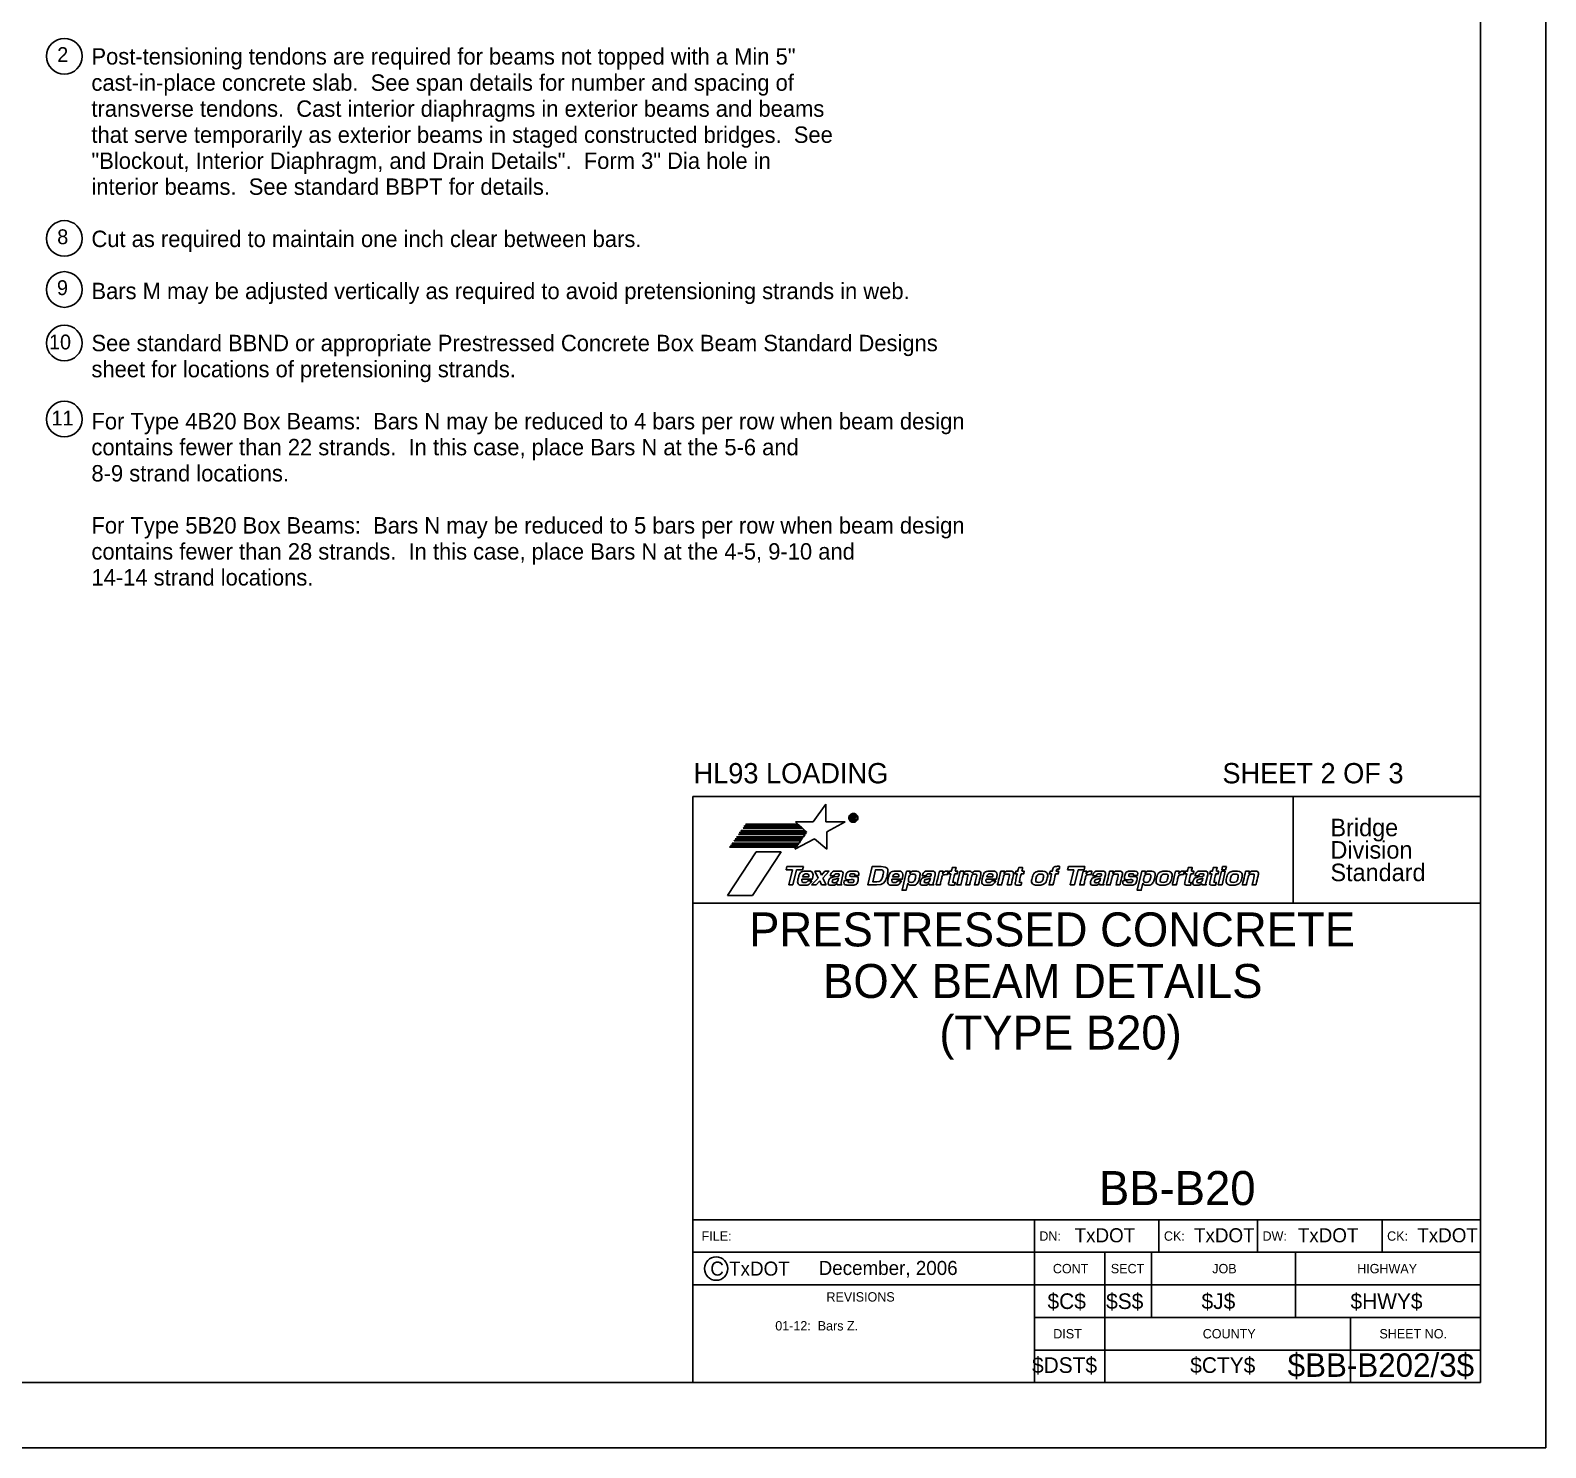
# Model space of a CAD drawing. Extents: x 1000 to 1069, y 1000 to 1045.
# Drawn here: x 1057.36 to 1069, y 1000 to 1010.88 of the extents above; entities that cross this region are included whole.
import ezdxf

# ---------------------------------------------------------------- set-up
doc = ezdxf.new("R2010")
doc.units = 0
for name, color, linetype in [('D_SHEET', 7, 'Continuous'), ('D_SHEET_NUM_CODE', 7, 'Continuous'), ('D_SHEET_TXT_SUB_CODE', 7, 'Continuous'), ('Working Level 1', 7, 'Continuous')]:
    doc.layers.add(name, color=color, linetype=linetype)

msp = doc.modelspace()

# ---------------------------------------------------------------- linework, layer by layer
at = {"layer": 'D_SHEET'}
for p, q in [((1069, 1000), (1069, 1022)), ((1068.5, 1000.5), (1068.5, 1021.5)), ((1062.45, 1000.5), (1062.45, 1005)), ((1062.45, 1005), (1068.5, 1005)), ((1067.061, 1004.18), (1067.061, 1005)), ((1063.47, 1004.94), (1063.373, 1004.805)), ((1063.47, 1004.805), (1063.47, 1004.94)), ((1062.838, 1004.76), (1062.836, 1004.758)), ((1063.287, 1004.76), (1062.838, 1004.76)), ((1062.847, 1004.774), (1062.845, 1004.771)), ((1062.845, 1004.771), (1063.278, 1004.769)), ((1063.272, 1004.774), (1062.847, 1004.774)), ((1062.857, 1004.788), (1062.855, 1004.785)), ((1062.855, 1004.785), (1063.262, 1004.783)), ((1063.256, 1004.788), (1062.857, 1004.788)), ((1063.373, 1004.805), (1063.238, 1004.805)), ((1063.238, 1004.805), (1063.256, 1004.788)), ((1063.256, 1004.788), (1063.256, 1004.788)), ((1063.262, 1004.783), (1063.272, 1004.774)), ((1063.272, 1004.774), (1063.272, 1004.774)), ((1063.278, 1004.769), (1063.287, 1004.76)), ((1063.62, 1004.805), (1063.47, 1004.805)), ((1063.478, 1004.728), (1063.62, 1004.805)), ((1063.698, 1004.824), (1063.698, 1004.82)), ((1062.768, 1004.663), (1062.766, 1004.66)), ((1062.766, 1004.66), (1063.276, 1004.657)), ((1063.28, 1004.663), (1062.768, 1004.663)), ((1062.777, 1004.676), (1062.776, 1004.674)), ((1062.776, 1004.674), (1063.286, 1004.672)), ((1063.29, 1004.677), (1062.777, 1004.676)), ((1062.787, 1004.69), (1062.786, 1004.688)), ((1062.786, 1004.688), (1063.296, 1004.686)), ((1063.299, 1004.691), (1062.787, 1004.69)), ((1062.803, 1004.712), (1062.801, 1004.709)), ((1062.801, 1004.709), (1063.309, 1004.706)), ((1063.313, 1004.711), (1062.803, 1004.712)), ((1062.803, 1004.712), (1062.803, 1004.712)), ((1062.812, 1004.725), (1062.811, 1004.722)), ((1062.811, 1004.722), (1063.319, 1004.72)), ((1063.323, 1004.726), (1062.812, 1004.725)), ((1062.822, 1004.738), (1062.82, 1004.736)), ((1062.82, 1004.736), (1063.317, 1004.734)), ((1063.311, 1004.74), (1062.822, 1004.738)), ((1062.836, 1004.758), (1063.294, 1004.755)), ((1063.234, 1004.596), (1063.384, 1004.676)), ((1063.276, 1004.657), (1063.266, 1004.642)), ((1063.286, 1004.672), (1063.28, 1004.663)), ((1063.296, 1004.686), (1063.29, 1004.677)), ((1063.294, 1004.755), (1063.311, 1004.74)), ((1063.309, 1004.706), (1063.299, 1004.691)), ((1063.311, 1004.74), (1063.311, 1004.74)), ((1063.319, 1004.72), (1063.313, 1004.711)), ((1063.317, 1004.734), (1063.317, 1004.734)), ((1063.317, 1004.734), (1063.324, 1004.728)), ((1063.324, 1004.728), (1063.323, 1004.726)), ((1063.384, 1004.676), (1063.478, 1004.596)), ((1063.478, 1004.596), (1063.478, 1004.728)), ((1062.716, 1004.24), (1062.937, 1004.576)), ((1062.733, 1004.614), (1062.731, 1004.612)), ((1062.731, 1004.612), (1063.243, 1004.609)), ((1063.247, 1004.614), (1062.733, 1004.614)), ((1062.742, 1004.627), (1062.741, 1004.625)), ((1062.741, 1004.625), (1063.253, 1004.623)), ((1063.256, 1004.628), (1062.742, 1004.627)), ((1062.753, 1004.641), (1062.751, 1004.639)), ((1062.751, 1004.639), (1063.262, 1004.637)), ((1063.266, 1004.642), (1062.753, 1004.641)), ((1063.128, 1004.576), (1062.907, 1004.24)), ((1062.937, 1004.576), (1063.128, 1004.576)), ((1063.243, 1004.609), (1063.234, 1004.596)), ((1063.243, 1004.609), (1063.243, 1004.609)), ((1063.253, 1004.623), (1063.247, 1004.614)), ((1063.262, 1004.637), (1063.256, 1004.628)), ((1063.256, 1004.628), (1063.256, 1004.628)), ((1063.262, 1004.637), (1063.262, 1004.637)), ((1063.266, 1004.642), (1063.266, 1004.642)), ((1063.167, 1004.437), (1063.173, 1004.462)), ((1063.214, 1004.437), (1063.167, 1004.437)), ((1063.173, 1004.462), (1063.299, 1004.462)), ((1063.187, 1004.321), (1063.214, 1004.437)), ((1063.246, 1004.437), (1063.219, 1004.321)), ((1063.293, 1004.437), (1063.246, 1004.437)), ((1063.299, 1004.462), (1063.293, 1004.437)), ((1063.413, 1004.374), (1063.387, 1004.426)), ((1063.387, 1004.426), (1063.424, 1004.426)), ((1063.424, 1004.426), (1063.437, 1004.395)), ((1063.437, 1004.395), (1063.463, 1004.426)), ((1063.498, 1004.426), (1063.449, 1004.374)), ((1063.463, 1004.426), (1063.498, 1004.426)), ((1065.328, 1004.437), (1065.334, 1004.462)), ((1065.375, 1004.437), (1065.328, 1004.437)), ((1065.334, 1004.462), (1065.461, 1004.462)), ((1065.348, 1004.321), (1065.375, 1004.437)), ((1065.408, 1004.437), (1065.381, 1004.321)), ((1065.455, 1004.437), (1065.408, 1004.437)), ((1065.461, 1004.462), (1065.455, 1004.437)), ((1066.485, 1004.321), (1066.509, 1004.426)), ((1066.509, 1004.426), (1066.539, 1004.426)), ((1066.512, 1004.438), (1066.518, 1004.463)), ((1066.542, 1004.438), (1066.512, 1004.438)), ((1066.539, 1004.426), (1066.515, 1004.321)), ((1066.518, 1004.463), (1066.548, 1004.463)), ((1066.548, 1004.463), (1066.542, 1004.438)), ((1063.219, 1004.321), (1063.187, 1004.321)), ((1063.293, 1004.384), (1063.34, 1004.384)), ((1063.332, 1004.352), (1063.363, 1004.352)), ((1063.361, 1004.321), (1063.413, 1004.374)), ((1063.398, 1004.321), (1063.361, 1004.321)), ((1063.425, 1004.352), (1063.398, 1004.321)), ((1063.438, 1004.321), (1063.425, 1004.352)), ((1063.475, 1004.321), (1063.438, 1004.321)), ((1063.449, 1004.374), (1063.475, 1004.321)), ((1063.534, 1004.392), (1063.505, 1004.392)), ((1063.532, 1004.382), (1063.56, 1004.386)), ((1063.565, 1004.358), (1063.568, 1004.372)), ((1063.603, 1004.398), (1063.59, 1004.341)), ((1063.984, 1004.384), (1064.031, 1004.384)), ((1064.022, 1004.352), (1064.053, 1004.352)), ((1064.241, 1004.392), (1064.212, 1004.392)), ((1064.239, 1004.382), (1064.267, 1004.386)), ((1064.271, 1004.358), (1064.275, 1004.372)), ((1064.31, 1004.398), (1064.297, 1004.341)), ((1064.707, 1004.384), (1064.754, 1004.384)), ((1064.745, 1004.352), (1064.777, 1004.352)), ((1065.381, 1004.321), (1065.348, 1004.321)), ((1065.548, 1004.392), (1065.519, 1004.392)), ((1065.546, 1004.382), (1065.574, 1004.386)), ((1065.579, 1004.358), (1065.582, 1004.372)), ((1065.618, 1004.398), (1065.604, 1004.341)), ((1066.334, 1004.392), (1066.305, 1004.392)), ((1066.332, 1004.382), (1066.361, 1004.386)), ((1066.365, 1004.358), (1066.368, 1004.372)), ((1066.404, 1004.398), (1066.39, 1004.341)), ((1066.515, 1004.321), (1066.485, 1004.321)), ((1062.45, 1004.18), (1068.5, 1004.18)), ((1062.907, 1004.24), (1062.716, 1004.24)), ((1068.5, 1001.75), (1062.45, 1001.75)), ((1065.073, 1000.5), (1065.073, 1001.75)), ((1066.03, 1001.5), (1066.03, 1001.75)), ((1066.786, 1001.5), (1066.786, 1001.75)), ((1067.744, 1001.5), (1067.744, 1001.75)), ((1068.5, 1001.5), (1062.45, 1001.5)), ((1065.613, 1000.5), (1065.613, 1001.5)), ((1065.973, 1001), (1065.973, 1001.5)), ((1067.078, 1001), (1067.078, 1001.5)), ((1068.5, 1001.25), (1062.45, 1001.25)), ((1068.5, 1001), (1065.073, 1001)), ((1067.502, 1000.5), (1067.502, 1001)), ((1068.5, 1000.75), (1065.073, 1000.75)), ((1037, 1000.5), (1068.5, 1000.5)), ((1035, 1000), (1069, 1000))]:
    msp.add_line(p, q, dxfattribs=at)
for points in [[(1063.682, 1004.83), (1063.68, 1004.83), (1063.678, 1004.83), (1063.678, 1004.817), (1063.668, 1004.817), (1063.668, 1004.854)], [(1063.68, 1004.848), (1063.678, 1004.848), (1063.678, 1004.837), (1063.682, 1004.837)], [(1063.699, 1004.818), (1063.699, 1004.817), (1063.69, 1004.817)], [(1063.861, 1004.321), (1063.794, 1004.321), (1063.827, 1004.462), (1063.896, 1004.462)], [(1063.884, 1004.438), (1063.853, 1004.438), (1063.832, 1004.345), (1063.863, 1004.345)], [(1064.101, 1004.334), (1064.1, 1004.334), (1064.087, 1004.28), (1064.057, 1004.28), (1064.091, 1004.426), (1064.12, 1004.426), (1064.117, 1004.41), (1064.117, 1004.41)], [(1065.907, 1004.334), (1065.906, 1004.334), (1065.894, 1004.28), (1065.863, 1004.28), (1065.897, 1004.426), (1065.926, 1004.426), (1065.923, 1004.41), (1065.923, 1004.41)], [(1063.369, 1004.371), (1063.367, 1004.366), (1063.288, 1004.366)], [(1063.593, 1004.325), (1063.592, 1004.321), (1063.559, 1004.321)], [(1064.059, 1004.371), (1064.058, 1004.366), (1063.979, 1004.366)], [(1064.3, 1004.325), (1064.299, 1004.321), (1064.266, 1004.321)], [(1064.782, 1004.371), (1064.781, 1004.366), (1064.702, 1004.366)], [(1065.607, 1004.325), (1065.606, 1004.321), (1065.574, 1004.321)], [(1066.393, 1004.325), (1066.392, 1004.321), (1066.36, 1004.321)]]:
    msp.add_lwpolyline(points, dxfattribs=at)
msp.add_ellipse((1062.629, 1001.375), major_axis=(0.0897, 0), ratio=0.999082, dxfattribs=at)
for points, degree in [([(1063.707, 1004.812), (1063.7, 1004.805), (1063.692, 1004.802), (1063.683, 1004.802), (1063.674, 1004.802), (1063.666, 1004.805), (1063.659, 1004.812), (1063.653, 1004.818), (1063.649, 1004.826), (1063.649, 1004.836), (1063.649, 1004.846), (1063.653, 1004.854), (1063.66, 1004.86), (1063.662, 1004.862), (1063.664, 1004.864), (1063.666, 1004.865)], 3), ([(1063.663, 1004.855), (1063.658, 1004.85), (1063.655, 1004.843), (1063.655, 1004.836), (1063.655, 1004.828), (1063.658, 1004.821), (1063.663, 1004.816), (1063.669, 1004.81), (1063.675, 1004.808), (1063.683, 1004.808), (1063.691, 1004.808), (1063.697, 1004.81), (1063.703, 1004.816), (1063.708, 1004.821), (1063.711, 1004.828), (1063.711, 1004.836), (1063.711, 1004.843), (1063.708, 1004.85), (1063.703, 1004.855), (1063.697, 1004.861), (1063.691, 1004.864), (1063.683, 1004.864), (1063.675, 1004.864), (1063.669, 1004.861), (1063.663, 1004.855)], 3), ([(1063.666, 1004.865), (1063.671, 1004.868), (1063.677, 1004.87), (1063.683, 1004.87), (1063.692, 1004.87), (1063.7, 1004.866), (1063.707, 1004.86), (1063.714, 1004.853), (1063.717, 1004.845), (1063.717, 1004.836), (1063.717, 1004.826), (1063.713, 1004.818), (1063.707, 1004.812)], 3), ([(1063.668, 1004.854), (1063.671, 1004.854), (1063.674, 1004.854), (1063.679, 1004.854), (1063.683, 1004.854), (1063.686, 1004.854), (1063.686, 1004.854), (1063.689, 1004.854), (1063.692, 1004.853), (1063.694, 1004.852), (1063.697, 1004.851), (1063.699, 1004.848), (1063.699, 1004.843), (1063.699, 1004.84), (1063.698, 1004.838), (1063.696, 1004.837), (1063.694, 1004.835), (1063.692, 1004.834), (1063.69, 1004.834)], 3), ([(1063.686, 1004.847), (1063.685, 1004.848), (1063.683, 1004.848), (1063.68, 1004.848)], 2), ([(1063.682, 1004.837), (1063.684, 1004.837), (1063.686, 1004.837), (1063.687, 1004.838), (1063.689, 1004.839), (1063.689, 1004.841), (1063.689, 1004.843), (1063.689, 1004.845), (1063.688, 1004.846), (1063.686, 1004.847)], 3), ([(1063.69, 1004.817), (1063.689, 1004.818), (1063.689, 1004.82), (1063.689, 1004.822), (1063.689, 1004.824), (1063.689, 1004.826), (1063.688, 1004.827), (1063.688, 1004.828), (1063.687, 1004.829), (1063.686, 1004.83), (1063.685, 1004.83), (1063.684, 1004.83), (1063.682, 1004.83)], 3), ([(1063.69, 1004.834), (1063.692, 1004.834), (1063.694, 1004.833), (1063.695, 1004.832), (1063.697, 1004.83), (1063.698, 1004.827), (1063.698, 1004.824)], 3), ([(1063.698, 1004.82), (1063.698, 1004.82), (1063.698, 1004.82), (1063.698, 1004.819), (1063.698, 1004.819), (1063.699, 1004.818), (1063.699, 1004.818)], 3), ([(1063.363, 1004.352), (1063.349, 1004.326), (1063.324, 1004.318), (1063.304, 1004.318), (1063.272, 1004.318), (1063.25, 1004.332), (1063.26, 1004.375), (1063.263, 1004.388), (1063.278, 1004.428), (1063.328, 1004.428), (1063.351, 1004.428), (1063.38, 1004.418), (1063.369, 1004.371)], 3), ([(1063.505, 1004.392), (1063.516, 1004.424), (1063.541, 1004.428), (1063.565, 1004.428), (1063.581, 1004.428), (1063.609, 1004.424), (1063.603, 1004.398)], 3), ([(1063.694, 1004.394), (1063.694, 1004.4), (1063.694, 1004.407), (1063.677, 1004.407), (1063.661, 1004.407), (1063.657, 1004.402), (1063.656, 1004.397), (1063.652, 1004.381), (1063.727, 1004.393), (1063.718, 1004.354), (1063.711, 1004.324), (1063.677, 1004.318), (1063.659, 1004.318), (1063.633, 1004.318), (1063.607, 1004.326), (1063.612, 1004.354), (1063.612, 1004.354), (1063.643, 1004.354), (1063.643, 1004.354), (1063.641, 1004.345), (1063.646, 1004.339), (1063.665, 1004.339), (1063.681, 1004.339), (1063.686, 1004.346), (1063.687, 1004.35), (1063.691, 1004.367), (1063.616, 1004.354), (1063.625, 1004.393), (1063.629, 1004.409), (1063.644, 1004.428), (1063.68, 1004.428), (1063.703, 1004.428), (1063.728, 1004.423), (1063.724, 1004.394), (1063.724, 1004.394), (1063.694, 1004.394), (1063.694, 1004.394)], 3), ([(1063.896, 1004.462), (1063.948, 1004.462), (1063.949, 1004.422), (1063.943, 1004.395), (1063.936, 1004.365), (1063.913, 1004.321), (1063.861, 1004.321)], 3), ([(1063.863, 1004.345), (1063.89, 1004.345), (1063.904, 1004.369), (1063.909, 1004.393), (1063.919, 1004.434), (1063.898, 1004.438), (1063.884, 1004.438)], 3), ([(1064.053, 1004.352), (1064.04, 1004.326), (1064.015, 1004.318), (1063.995, 1004.318), (1063.963, 1004.318), (1063.941, 1004.332), (1063.951, 1004.375), (1063.954, 1004.388), (1063.968, 1004.428), (1064.019, 1004.428), (1064.041, 1004.428), (1064.07, 1004.418), (1064.059, 1004.371)], 3), ([(1064.117, 1004.41), (1064.125, 1004.419), (1064.135, 1004.428), (1064.156, 1004.428), (1064.181, 1004.428), (1064.199, 1004.411), (1064.191, 1004.374), (1064.184, 1004.346), (1064.163, 1004.318), (1064.129, 1004.318), (1064.108, 1004.318), (1064.103, 1004.329), (1064.101, 1004.334)], 3), ([(1064.212, 1004.392), (1064.222, 1004.424), (1064.248, 1004.428), (1064.272, 1004.428), (1064.288, 1004.428), (1064.316, 1004.424), (1064.31, 1004.398)], 3), ([(1064.343, 1004.426), (1064.343, 1004.426), (1064.372, 1004.426), (1064.372, 1004.426), (1064.372, 1004.426), (1064.368, 1004.407), (1064.368, 1004.407), (1064.368, 1004.407), (1064.368, 1004.407), (1064.368, 1004.407), (1064.377, 1004.418), (1064.386, 1004.428), (1064.405, 1004.428), (1064.407, 1004.428), (1064.409, 1004.428), (1064.411, 1004.428), (1064.411, 1004.428), (1064.404, 1004.4), (1064.404, 1004.4), (1064.402, 1004.4), (1064.398, 1004.4), (1064.396, 1004.4), (1064.372, 1004.4), (1064.364, 1004.387), (1064.362, 1004.375), (1064.362, 1004.375), (1064.349, 1004.321), (1064.349, 1004.321), (1064.349, 1004.321), (1064.319, 1004.321), (1064.319, 1004.321), (1064.319, 1004.321), (1064.343, 1004.426), (1064.343, 1004.426)], 3), ([(1064.465, 1004.426), (1064.465, 1004.426), (1064.484, 1004.426), (1064.484, 1004.426), (1064.484, 1004.426), (1064.48, 1004.406), (1064.48, 1004.406), (1064.48, 1004.406), (1064.461, 1004.406), (1064.461, 1004.406), (1064.461, 1004.406), (1064.448, 1004.349), (1064.448, 1004.349), (1064.446, 1004.343), (1064.446, 1004.341), (1064.458, 1004.341), (1064.46, 1004.341), (1064.462, 1004.341), (1064.465, 1004.341), (1064.465, 1004.341), (1064.46, 1004.32), (1064.46, 1004.32), (1064.455, 1004.32), (1064.45, 1004.32), (1064.445, 1004.32), (1064.445, 1004.32), (1064.441, 1004.32), (1064.441, 1004.32), (1064.415, 1004.32), (1064.413, 1004.329), (1064.416, 1004.342), (1064.416, 1004.342), (1064.431, 1004.406), (1064.431, 1004.406), (1064.431, 1004.406), (1064.415, 1004.406), (1064.415, 1004.406), (1064.415, 1004.406), (1064.42, 1004.426), (1064.42, 1004.426), (1064.42, 1004.426), (1064.435, 1004.426), (1064.435, 1004.426), (1064.435, 1004.426), (1064.442, 1004.454), (1064.442, 1004.454), (1064.442, 1004.454), (1064.472, 1004.454), (1064.472, 1004.454), (1064.472, 1004.454), (1064.465, 1004.426), (1064.465, 1004.426)], 3), ([(1064.643, 1004.321), (1064.643, 1004.321), (1064.613, 1004.321), (1064.613, 1004.321), (1064.613, 1004.321), (1064.628, 1004.384), (1064.628, 1004.384), (1064.632, 1004.4), (1064.625, 1004.405), (1064.616, 1004.405), (1064.601, 1004.405), (1064.594, 1004.396), (1064.591, 1004.384), (1064.591, 1004.384), (1064.576, 1004.321), (1064.576, 1004.321), (1064.576, 1004.321), (1064.546, 1004.321), (1064.546, 1004.321), (1064.546, 1004.321), (1064.56, 1004.384), (1064.56, 1004.384), (1064.563, 1004.393), (1064.565, 1004.405), (1064.547, 1004.405), (1064.533, 1004.405), (1064.526, 1004.396), (1064.524, 1004.385), (1064.524, 1004.385), (1064.509, 1004.321), (1064.509, 1004.321), (1064.509, 1004.321), (1064.478, 1004.321), (1064.478, 1004.321), (1064.478, 1004.321), (1064.503, 1004.426), (1064.503, 1004.426), (1064.503, 1004.426), (1064.532, 1004.426), (1064.532, 1004.426), (1064.532, 1004.426), (1064.528, 1004.41), (1064.528, 1004.41), (1064.528, 1004.41), (1064.529, 1004.41), (1064.529, 1004.41), (1064.534, 1004.417), (1064.545, 1004.428), (1064.566, 1004.428), (1064.582, 1004.428), (1064.589, 1004.423), (1064.594, 1004.412), (1064.599, 1004.417), (1064.61, 1004.428), (1064.628, 1004.428), (1064.651, 1004.428), (1064.666, 1004.416), (1064.66, 1004.393), (1064.66, 1004.393), (1064.643, 1004.321), (1064.643, 1004.321)], 3), ([(1064.777, 1004.352), (1064.763, 1004.326), (1064.738, 1004.318), (1064.718, 1004.318), (1064.686, 1004.318), (1064.664, 1004.332), (1064.674, 1004.375), (1064.677, 1004.388), (1064.691, 1004.428), (1064.742, 1004.428), (1064.764, 1004.428), (1064.794, 1004.418), (1064.782, 1004.371)], 3), ([(1064.895, 1004.321), (1064.895, 1004.321), (1064.864, 1004.321), (1064.864, 1004.321), (1064.864, 1004.321), (1064.879, 1004.384), (1064.879, 1004.384), (1064.881, 1004.392), (1064.883, 1004.405), (1064.864, 1004.405), (1064.851, 1004.405), (1064.838, 1004.397), (1064.835, 1004.381), (1064.835, 1004.381), (1064.821, 1004.321), (1064.821, 1004.321), (1064.821, 1004.321), (1064.79, 1004.321), (1064.79, 1004.321), (1064.79, 1004.321), (1064.815, 1004.426), (1064.815, 1004.426), (1064.815, 1004.426), (1064.844, 1004.426), (1064.844, 1004.426), (1064.844, 1004.426), (1064.84, 1004.41), (1064.84, 1004.41), (1064.84, 1004.41), (1064.841, 1004.41), (1064.841, 1004.41), (1064.846, 1004.416), (1064.858, 1004.428), (1064.88, 1004.428), (1064.902, 1004.428), (1064.917, 1004.416), (1064.911, 1004.393), (1064.911, 1004.393), (1064.895, 1004.321), (1064.895, 1004.321)], 3), ([(1064.976, 1004.426), (1064.976, 1004.426), (1064.995, 1004.426), (1064.995, 1004.426), (1064.995, 1004.426), (1064.991, 1004.406), (1064.991, 1004.406), (1064.991, 1004.406), (1064.972, 1004.406), (1064.972, 1004.406), (1064.972, 1004.406), (1064.958, 1004.349), (1064.958, 1004.349), (1064.957, 1004.343), (1064.957, 1004.341), (1064.969, 1004.341), (1064.971, 1004.341), (1064.973, 1004.341), (1064.975, 1004.341), (1064.975, 1004.341), (1064.971, 1004.32), (1064.971, 1004.32), (1064.966, 1004.32), (1064.961, 1004.32), (1064.956, 1004.32), (1064.956, 1004.32), (1064.952, 1004.32), (1064.952, 1004.32), (1064.926, 1004.32), (1064.923, 1004.329), (1064.927, 1004.342), (1064.927, 1004.342), (1064.941, 1004.406), (1064.941, 1004.406), (1064.941, 1004.406), (1064.926, 1004.406), (1064.926, 1004.406), (1064.926, 1004.406), (1064.93, 1004.426), (1064.93, 1004.426), (1064.93, 1004.426), (1064.946, 1004.426), (1064.946, 1004.426), (1064.946, 1004.426), (1064.953, 1004.454), (1064.953, 1004.454), (1064.953, 1004.454), (1064.983, 1004.454), (1064.983, 1004.454), (1064.983, 1004.454), (1064.976, 1004.426), (1064.976, 1004.426)], 3), ([(1065.101, 1004.318), (1065.07, 1004.318), (1065.046, 1004.335), (1065.055, 1004.373), (1065.064, 1004.411), (1065.096, 1004.428), (1065.126, 1004.428), (1065.131, 1004.428), (1065.135, 1004.428), (1065.139, 1004.427)], 3), ([(1065.139, 1004.427), (1065.163, 1004.423), (1065.18, 1004.406), (1065.172, 1004.373), (1065.164, 1004.335), (1065.132, 1004.318), (1065.101, 1004.318)], 3), ([(1065.216, 1004.321), (1065.216, 1004.321), (1065.186, 1004.321), (1065.186, 1004.321), (1065.186, 1004.321), (1065.206, 1004.406), (1065.206, 1004.406), (1065.206, 1004.406), (1065.189, 1004.406), (1065.189, 1004.406), (1065.189, 1004.406), (1065.194, 1004.426), (1065.194, 1004.426), (1065.194, 1004.426), (1065.21, 1004.426), (1065.21, 1004.426), (1065.21, 1004.426), (1065.212, 1004.434), (1065.212, 1004.434), (1065.217, 1004.456), (1065.232, 1004.464), (1065.253, 1004.464), (1065.262, 1004.464), (1065.266, 1004.464), (1065.268, 1004.463), (1065.268, 1004.463), (1065.263, 1004.441), (1065.263, 1004.441), (1065.263, 1004.441), (1065.255, 1004.441), (1065.255, 1004.441), (1065.244, 1004.441), (1065.244, 1004.438), (1065.241, 1004.43), (1065.241, 1004.43), (1065.241, 1004.426), (1065.241, 1004.426), (1065.241, 1004.426), (1065.26, 1004.426), (1065.26, 1004.426), (1065.26, 1004.426), (1065.256, 1004.406), (1065.256, 1004.406), (1065.256, 1004.406), (1065.236, 1004.406), (1065.236, 1004.406), (1065.236, 1004.406), (1065.216, 1004.321), (1065.216, 1004.321)], 3), ([(1065.447, 1004.426), (1065.447, 1004.426), (1065.476, 1004.426), (1065.476, 1004.426), (1065.476, 1004.426), (1065.471, 1004.407), (1065.471, 1004.407), (1065.471, 1004.407), (1065.472, 1004.407), (1065.472, 1004.407), (1065.481, 1004.418), (1065.49, 1004.428), (1065.508, 1004.428), (1065.51, 1004.428), (1065.512, 1004.428), (1065.514, 1004.428), (1065.514, 1004.428), (1065.508, 1004.4), (1065.508, 1004.4), (1065.505, 1004.4), (1065.502, 1004.4), (1065.499, 1004.4), (1065.475, 1004.4), (1065.468, 1004.387), (1065.465, 1004.375), (1065.465, 1004.375), (1065.453, 1004.321), (1065.453, 1004.321), (1065.453, 1004.321), (1065.422, 1004.321), (1065.422, 1004.321), (1065.422, 1004.321), (1065.447, 1004.426), (1065.447, 1004.426)], 3), ([(1065.519, 1004.392), (1065.53, 1004.424), (1065.555, 1004.428), (1065.579, 1004.428), (1065.595, 1004.428), (1065.624, 1004.424), (1065.618, 1004.398)], 3), ([(1065.73, 1004.321), (1065.73, 1004.321), (1065.7, 1004.321), (1065.7, 1004.321), (1065.7, 1004.321), (1065.715, 1004.384), (1065.715, 1004.384), (1065.717, 1004.392), (1065.719, 1004.405), (1065.7, 1004.405), (1065.686, 1004.405), (1065.674, 1004.397), (1065.67, 1004.381), (1065.67, 1004.381), (1065.656, 1004.321), (1065.656, 1004.321), (1065.656, 1004.321), (1065.626, 1004.321), (1065.626, 1004.321), (1065.626, 1004.321), (1065.651, 1004.426), (1065.651, 1004.426), (1065.651, 1004.426), (1065.68, 1004.426), (1065.68, 1004.426), (1065.68, 1004.426), (1065.676, 1004.41), (1065.676, 1004.41), (1065.676, 1004.41), (1065.676, 1004.41), (1065.676, 1004.41), (1065.682, 1004.416), (1065.693, 1004.428), (1065.715, 1004.428), (1065.738, 1004.428), (1065.752, 1004.416), (1065.747, 1004.393), (1065.747, 1004.393), (1065.73, 1004.321), (1065.73, 1004.321)], 3), ([(1065.836, 1004.394), (1065.836, 1004.4), (1065.835, 1004.407), (1065.819, 1004.407), (1065.802, 1004.407), (1065.799, 1004.402), (1065.798, 1004.397), (1065.794, 1004.381), (1065.869, 1004.393), (1065.86, 1004.354), (1065.852, 1004.324), (1065.819, 1004.318), (1065.801, 1004.318), (1065.775, 1004.318), (1065.748, 1004.326), (1065.754, 1004.354), (1065.754, 1004.354), (1065.785, 1004.354), (1065.785, 1004.354), (1065.783, 1004.345), (1065.787, 1004.339), (1065.806, 1004.339), (1065.822, 1004.339), (1065.827, 1004.346), (1065.828, 1004.35), (1065.832, 1004.367), (1065.758, 1004.354), (1065.767, 1004.393), (1065.771, 1004.409), (1065.786, 1004.428), (1065.822, 1004.428), (1065.844, 1004.428), (1065.87, 1004.423), (1065.865, 1004.394), (1065.865, 1004.394), (1065.836, 1004.394), (1065.836, 1004.394)], 3), ([(1065.923, 1004.41), (1065.931, 1004.419), (1065.941, 1004.428), (1065.962, 1004.428), (1065.987, 1004.428), (1066.005, 1004.411), (1065.997, 1004.374), (1065.99, 1004.346), (1065.969, 1004.318), (1065.935, 1004.318), (1065.914, 1004.318), (1065.909, 1004.329), (1065.907, 1004.334)], 3), ([(1066.057, 1004.318), (1066.026, 1004.318), (1066.002, 1004.335), (1066.011, 1004.373), (1066.02, 1004.411), (1066.052, 1004.428), (1066.082, 1004.428), (1066.087, 1004.428), (1066.091, 1004.428), (1066.095, 1004.427)], 3), ([(1066.095, 1004.427), (1066.119, 1004.423), (1066.136, 1004.406), (1066.128, 1004.373), (1066.12, 1004.335), (1066.088, 1004.318), (1066.057, 1004.318)], 3), ([(1066.157, 1004.426), (1066.157, 1004.426), (1066.186, 1004.426), (1066.186, 1004.426), (1066.186, 1004.426), (1066.182, 1004.407), (1066.182, 1004.407), (1066.182, 1004.407), (1066.182, 1004.407), (1066.182, 1004.407), (1066.191, 1004.418), (1066.2, 1004.428), (1066.219, 1004.428), (1066.221, 1004.428), (1066.222, 1004.428), (1066.224, 1004.428), (1066.224, 1004.428), (1066.218, 1004.4), (1066.218, 1004.4), (1066.215, 1004.4), (1066.212, 1004.4), (1066.209, 1004.4), (1066.186, 1004.4), (1066.178, 1004.387), (1066.175, 1004.375), (1066.175, 1004.375), (1066.163, 1004.321), (1066.163, 1004.321), (1066.163, 1004.321), (1066.132, 1004.321), (1066.132, 1004.321), (1066.132, 1004.321), (1066.157, 1004.426), (1066.157, 1004.426)], 3), ([(1066.279, 1004.426), (1066.279, 1004.426), (1066.298, 1004.426), (1066.298, 1004.426), (1066.298, 1004.426), (1066.293, 1004.406), (1066.293, 1004.406), (1066.293, 1004.406), (1066.275, 1004.406), (1066.275, 1004.406), (1066.275, 1004.406), (1066.261, 1004.349), (1066.261, 1004.349), (1066.26, 1004.343), (1066.26, 1004.341), (1066.272, 1004.341), (1066.274, 1004.341), (1066.276, 1004.341), (1066.278, 1004.341), (1066.278, 1004.341), (1066.273, 1004.32), (1066.273, 1004.32), (1066.269, 1004.32), (1066.264, 1004.32), (1066.259, 1004.32), (1066.259, 1004.32), (1066.255, 1004.32), (1066.255, 1004.32), (1066.229, 1004.32), (1066.226, 1004.329), (1066.229, 1004.342), (1066.229, 1004.342), (1066.244, 1004.406), (1066.244, 1004.406), (1066.244, 1004.406), (1066.229, 1004.406), (1066.229, 1004.406), (1066.229, 1004.406), (1066.233, 1004.426), (1066.233, 1004.426), (1066.233, 1004.426), (1066.249, 1004.426), (1066.249, 1004.426), (1066.249, 1004.426), (1066.255, 1004.454), (1066.255, 1004.454), (1066.255, 1004.454), (1066.286, 1004.454), (1066.286, 1004.454), (1066.286, 1004.454), (1066.279, 1004.426), (1066.279, 1004.426)], 3), ([(1066.305, 1004.392), (1066.316, 1004.424), (1066.341, 1004.428), (1066.365, 1004.428), (1066.381, 1004.428), (1066.41, 1004.424), (1066.404, 1004.398)], 3), ([(1066.471, 1004.426), (1066.471, 1004.426), (1066.489, 1004.426), (1066.489, 1004.426), (1066.489, 1004.426), (1066.485, 1004.406), (1066.485, 1004.406), (1066.485, 1004.406), (1066.466, 1004.406), (1066.466, 1004.406), (1066.466, 1004.406), (1066.453, 1004.349), (1066.453, 1004.349), (1066.451, 1004.343), (1066.451, 1004.341), (1066.463, 1004.341), (1066.465, 1004.341), (1066.467, 1004.341), (1066.47, 1004.341), (1066.47, 1004.341), (1066.465, 1004.32), (1066.465, 1004.32), (1066.46, 1004.32), (1066.455, 1004.32), (1066.45, 1004.32), (1066.45, 1004.32), (1066.447, 1004.32), (1066.447, 1004.32), (1066.42, 1004.32), (1066.418, 1004.329), (1066.421, 1004.342), (1066.421, 1004.342), (1066.436, 1004.406), (1066.436, 1004.406), (1066.436, 1004.406), (1066.42, 1004.406), (1066.42, 1004.406), (1066.42, 1004.406), (1066.425, 1004.426), (1066.425, 1004.426), (1066.425, 1004.426), (1066.44, 1004.426), (1066.44, 1004.426), (1066.44, 1004.426), (1066.447, 1004.454), (1066.447, 1004.454), (1066.447, 1004.454), (1066.477, 1004.454), (1066.477, 1004.454), (1066.477, 1004.454), (1066.471, 1004.426), (1066.471, 1004.426)], 3), ([(1066.595, 1004.318), (1066.564, 1004.318), (1066.54, 1004.335), (1066.549, 1004.373), (1066.558, 1004.411), (1066.59, 1004.428), (1066.621, 1004.428), (1066.625, 1004.428), (1066.629, 1004.428), (1066.633, 1004.427)], 3), ([(1066.633, 1004.427), (1066.658, 1004.423), (1066.674, 1004.406), (1066.667, 1004.373), (1066.658, 1004.335), (1066.626, 1004.318), (1066.595, 1004.318)], 3), ([(1066.775, 1004.321), (1066.775, 1004.321), (1066.745, 1004.321), (1066.745, 1004.321), (1066.745, 1004.321), (1066.76, 1004.384), (1066.76, 1004.384), (1066.761, 1004.392), (1066.764, 1004.405), (1066.745, 1004.405), (1066.731, 1004.405), (1066.719, 1004.397), (1066.715, 1004.381), (1066.715, 1004.381), (1066.701, 1004.321), (1066.701, 1004.321), (1066.701, 1004.321), (1066.671, 1004.321), (1066.671, 1004.321), (1066.671, 1004.321), (1066.695, 1004.426), (1066.695, 1004.426), (1066.695, 1004.426), (1066.724, 1004.426), (1066.724, 1004.426), (1066.724, 1004.426), (1066.721, 1004.41), (1066.721, 1004.41), (1066.721, 1004.41), (1066.721, 1004.41), (1066.721, 1004.41), (1066.727, 1004.416), (1066.738, 1004.428), (1066.76, 1004.428), (1066.783, 1004.428), (1066.797, 1004.416), (1066.792, 1004.393), (1066.792, 1004.393), (1066.775, 1004.321), (1066.775, 1004.321)], 3), ([(1063.288, 1004.366), (1063.287, 1004.358), (1063.285, 1004.34), (1063.309, 1004.34), (1063.318, 1004.34), (1063.328, 1004.344), (1063.332, 1004.352)], 3), ([(1063.34, 1004.384), (1063.343, 1004.401), (1063.332, 1004.406), (1063.322, 1004.406), (1063.308, 1004.406), (1063.298, 1004.397), (1063.293, 1004.384)], 3), ([(1063.56, 1004.333), (1063.551, 1004.327), (1063.539, 1004.318), (1063.519, 1004.318), (1063.501, 1004.318), (1063.486, 1004.327), (1063.491, 1004.349), (1063.496, 1004.369), (1063.512, 1004.379), (1063.532, 1004.382)], 3), ([(1063.568, 1004.372), (1063.564, 1004.37), (1063.559, 1004.368), (1063.546, 1004.366), (1063.534, 1004.364), (1063.524, 1004.362), (1063.522, 1004.35), (1063.519, 1004.341), (1063.527, 1004.338), (1063.533, 1004.338), (1063.546, 1004.338), (1063.562, 1004.346), (1063.565, 1004.358)], 3), ([(1063.56, 1004.386), (1063.565, 1004.386), (1063.572, 1004.388), (1063.573, 1004.394), (1063.576, 1004.406), (1063.564, 1004.406), (1063.556, 1004.406), (1063.541, 1004.406), (1063.536, 1004.398), (1063.534, 1004.392)], 3), ([(1063.559, 1004.321), (1063.559, 1004.326), (1063.559, 1004.327), (1063.56, 1004.333)], 2), ([(1063.59, 1004.341), (1063.587, 1004.329), (1063.59, 1004.326), (1063.593, 1004.325)], 2), ([(1063.979, 1004.366), (1063.978, 1004.358), (1063.976, 1004.34), (1064, 1004.34), (1064.009, 1004.34), (1064.018, 1004.344), (1064.022, 1004.352)], 3), ([(1064.031, 1004.384), (1064.033, 1004.401), (1064.023, 1004.406), (1064.013, 1004.406), (1063.999, 1004.406), (1063.989, 1004.397), (1063.984, 1004.384)], 3), ([(1064.127, 1004.341), (1064.146, 1004.341), (1064.156, 1004.36), (1064.159, 1004.372), (1064.163, 1004.389), (1064.16, 1004.404), (1064.141, 1004.404), (1064.12, 1004.404), (1064.111, 1004.388), (1064.107, 1004.371), (1064.104, 1004.355), (1064.108, 1004.341), (1064.127, 1004.341)], 3), ([(1064.266, 1004.333), (1064.258, 1004.327), (1064.246, 1004.318), (1064.226, 1004.318), (1064.208, 1004.318), (1064.193, 1004.327), (1064.198, 1004.349), (1064.203, 1004.369), (1064.219, 1004.379), (1064.239, 1004.382)], 3), ([(1064.275, 1004.372), (1064.271, 1004.37), (1064.266, 1004.368), (1064.253, 1004.366), (1064.241, 1004.364), (1064.231, 1004.362), (1064.228, 1004.35), (1064.226, 1004.341), (1064.234, 1004.338), (1064.24, 1004.338), (1064.253, 1004.338), (1064.268, 1004.346), (1064.271, 1004.358)], 3), ([(1064.267, 1004.386), (1064.272, 1004.386), (1064.278, 1004.388), (1064.28, 1004.394), (1064.283, 1004.406), (1064.271, 1004.406), (1064.263, 1004.406), (1064.248, 1004.406), (1064.243, 1004.398), (1064.241, 1004.392)], 3), ([(1064.266, 1004.321), (1064.266, 1004.326), (1064.266, 1004.327), (1064.266, 1004.333)], 2), ([(1064.297, 1004.341), (1064.294, 1004.329), (1064.297, 1004.326), (1064.3, 1004.325)], 2), ([(1064.702, 1004.366), (1064.701, 1004.358), (1064.699, 1004.34), (1064.723, 1004.34), (1064.732, 1004.34), (1064.741, 1004.344), (1064.745, 1004.352)], 3), ([(1064.754, 1004.384), (1064.757, 1004.401), (1064.746, 1004.406), (1064.736, 1004.406), (1064.722, 1004.406), (1064.712, 1004.397), (1064.707, 1004.384)], 3), ([(1065.121, 1004.405), (1065.098, 1004.405), (1065.089, 1004.387), (1065.086, 1004.373), (1065.083, 1004.36), (1065.083, 1004.341), (1065.106, 1004.341), (1065.13, 1004.341), (1065.138, 1004.36), (1065.141, 1004.373), (1065.144, 1004.387), (1065.144, 1004.405), (1065.121, 1004.405)], 3), ([(1065.574, 1004.333), (1065.565, 1004.327), (1065.553, 1004.318), (1065.533, 1004.318), (1065.516, 1004.318), (1065.5, 1004.327), (1065.505, 1004.349), (1065.51, 1004.369), (1065.526, 1004.379), (1065.546, 1004.382)], 3), ([(1065.582, 1004.372), (1065.578, 1004.37), (1065.573, 1004.368), (1065.56, 1004.366), (1065.548, 1004.364), (1065.538, 1004.362), (1065.536, 1004.35), (1065.533, 1004.341), (1065.541, 1004.338), (1065.547, 1004.338), (1065.56, 1004.338), (1065.576, 1004.346), (1065.579, 1004.358)], 3), ([(1065.574, 1004.386), (1065.579, 1004.386), (1065.586, 1004.388), (1065.587, 1004.394), (1065.59, 1004.406), (1065.578, 1004.406), (1065.57, 1004.406), (1065.555, 1004.406), (1065.55, 1004.398), (1065.548, 1004.392)], 3), ([(1065.574, 1004.321), (1065.573, 1004.326), (1065.573, 1004.327), (1065.574, 1004.333)], 2), ([(1065.604, 1004.341), (1065.601, 1004.329), (1065.604, 1004.326), (1065.607, 1004.325)], 2), ([(1065.933, 1004.341), (1065.953, 1004.341), (1065.962, 1004.36), (1065.965, 1004.372), (1065.969, 1004.389), (1065.966, 1004.404), (1065.947, 1004.404), (1065.926, 1004.404), (1065.917, 1004.388), (1065.913, 1004.371), (1065.91, 1004.355), (1065.914, 1004.341), (1065.933, 1004.341)], 3), ([(1066.077, 1004.405), (1066.054, 1004.405), (1066.045, 1004.387), (1066.042, 1004.373), (1066.039, 1004.36), (1066.039, 1004.341), (1066.062, 1004.341), (1066.085, 1004.341), (1066.094, 1004.36), (1066.097, 1004.373), (1066.1, 1004.387), (1066.1, 1004.405), (1066.077, 1004.405)], 3), ([(1066.36, 1004.333), (1066.351, 1004.327), (1066.34, 1004.318), (1066.319, 1004.318), (1066.302, 1004.318), (1066.286, 1004.327), (1066.291, 1004.349), (1066.296, 1004.369), (1066.313, 1004.379), (1066.332, 1004.382)], 3), ([(1066.368, 1004.372), (1066.364, 1004.37), (1066.359, 1004.368), (1066.346, 1004.366), (1066.334, 1004.364), (1066.324, 1004.362), (1066.322, 1004.35), (1066.319, 1004.341), (1066.327, 1004.338), (1066.333, 1004.338), (1066.346, 1004.338), (1066.362, 1004.346), (1066.365, 1004.358)], 3), ([(1066.361, 1004.386), (1066.365, 1004.386), (1066.372, 1004.388), (1066.373, 1004.394), (1066.376, 1004.406), (1066.364, 1004.406), (1066.356, 1004.406), (1066.341, 1004.406), (1066.336, 1004.398), (1066.334, 1004.392)], 3), ([(1066.36, 1004.321), (1066.359, 1004.326), (1066.359, 1004.327), (1066.36, 1004.333)], 2), ([(1066.39, 1004.341), (1066.387, 1004.329), (1066.39, 1004.326), (1066.393, 1004.325)], 2), ([(1066.615, 1004.405), (1066.592, 1004.405), (1066.583, 1004.387), (1066.58, 1004.373), (1066.577, 1004.36), (1066.577, 1004.341), (1066.6, 1004.341), (1066.624, 1004.341), (1066.633, 1004.36), (1066.636, 1004.373), (1066.639, 1004.387), (1066.639, 1004.405), (1066.615, 1004.405)], 3)]:
    msp.add_open_spline(points, degree=degree, dxfattribs=at)
at = {"layer": 'Working Level 1'}
for centre in [(1057.623, 1010.684), (1057.623, 1009.285), (1057.623, 1008.893), (1057.623, 1008.482), (1057.623, 1007.898)]:
    msp.add_circle(centre, 0.137, dxfattribs=at)

# ---------------------------------------------------------------- texts
at = {"layer": 'D_SHEET'}
for s, height, p in [('Bridge', 0.1345, (1067.347, 1004.695)), ('Division', 0.1345, (1067.347, 1004.523)), ('Standard', 0.1345, (1067.347, 1004.35)), ('FILE:', 0.072, (1062.517, 1001.589)), ('DN:', 0.072, (1065.111, 1001.589)), (' TxDOT ', 0.108, (1065.342, 1001.577)), ('CK:', 0.072, (1066.068, 1001.589)), ('TxDOT', 0.108, (1066.299, 1001.577)), ('DW:', 0.072, (1066.825, 1001.589)), (' TxDOT ', 0.108, (1067.056, 1001.577)), ('CK:', 0.072, (1067.782, 1001.589)), ('TxDOT', 0.108, (1068.014, 1001.577)), ('C TxDOT', 0.108, (1062.584, 1001.321)), ('December, 2006', 0.108, (1063.416, 1001.326)), ('CONT', 0.072, (1065.215, 1001.339)), ('SECT', 0.072, (1065.66, 1001.339)), ('JOB', 0.072, (1066.439, 1001.339)), ('HIGHWAY', 0.072, (1067.552, 1001.339)), ('REVISIONS', 0.072, (1063.476, 1001.122)), ('DIST', 0.072, (1065.218, 1000.839)), ('COUNTY', 0.072, (1066.366, 1000.839)), ('SHEET NO.', 0.072, (1067.723, 1000.839))]:
    msp.add_text(s, height=height, dxfattribs=at).set_placement(p)
at = {"layer": 'D_SHEET_NUM_CODE'}
msp.add_text('$BB-B202/3$', height=0.18, dxfattribs=at).set_placement((1067.018, 1000.544))
at = {"layer": 'D_SHEET_TXT_SUB_CODE'}
for s, p in [('$C$', (1065.174, 1001.065)), ('$S$', (1065.624, 1001.065)), ('$J$', (1066.357, 1001.065)), ('$HWY$', (1067.501, 1001.065)), ('$DST$', (1065.055, 1000.574)), ('$CTY$', (1066.27, 1000.574))]:
    msp.add_text(s, height=0.12, dxfattribs=at).set_placement(p)
at = {"layer": 'Working Level 1'}
for s, height, p in [('2', 0.114, (1057.568, 1010.64)), ('Post-tensioning tendons are required for beams not topped with a Min 5"', 0.126, (1057.831, 1010.62)), ('cast-in-place concrete slab.  See span details for number and spacing of', 0.126, (1057.831, 1010.419)), ('transverse tendons.  Cast interior diaphragms in exterior beams and beams', 0.126, (1057.831, 1010.219)), ('that serve temporarily as exterior beams in staged constructed bridges.  See', 0.126, (1057.831, 1010.019)), ('"Blockout, Interior Diaphragm, and Drain Details".  Form 3" Dia hole in', 0.126, (1057.831, 1009.819)), ('interior beams.  See standard BBPT for details. ', 0.126, (1057.831, 1009.62)), ('8', 0.114, (1057.568, 1009.241)), ('Cut as required to maintain one inch clear between bars.', 0.126, (1057.831, 1009.219)), ('9', 0.114, (1057.566, 1008.85)), ('Bars M may be adjusted vertically as required to avoid pretensioning strands in web.', 0.126, (1057.831, 1008.819)), ('10', 0.1137, (1057.505, 1008.433)), ('See standard BBND or appropriate Prestressed Concrete Box Beam Standard Designs', 0.126, (1057.831, 1008.419)), ('sheet for locations of pretensioning strands.', 0.126, (1057.831, 1008.219)), ('11', 0.1137, (1057.524, 1007.849)), ('For Type 4B20 Box Beams:  Bars N may be reduced to 4 bars per row when beam design', 0.126, (1057.831, 1007.819)), ('contains fewer than 22 strands.  In this case, place Bars N at the 5-6 and', 0.126, (1057.831, 1007.62)), ('8-9 strand locations.', 0.126, (1057.831, 1007.419)), ('For Type 5B20 Box Beams:  Bars N may be reduced to 5 bars per row when beam design', 0.126, (1057.831, 1007.019)), ('contains fewer than 28 strands.  In this case, place Bars N at the 4-5, 9-10 and', 0.126, (1057.831, 1006.819)), ('14-14 strand locations.', 0.126, (1057.831, 1006.62)), ('HL93 LOADING', 0.156, (1062.455, 1005.101)), ('SHEET 2 OF 3', 0.156, (1066.517, 1005.101)), ('PRESTRESSED CONCRETE', 0.261, (1062.882, 1003.849)), ('BOX BEAM DETAILS', 0.261, (1063.45, 1003.453)), ('(TYPE B20)', 0.261, (1064.343, 1003.057)), ('BB-B20', 0.261, (1065.569, 1001.863)), ('01-12:  Bars Z.', 0.07191, (1063.083, 1000.9))]:
    msp.add_text(s, height=height, dxfattribs=at).set_placement(p)

doc.saveas('drawing.dxf')
